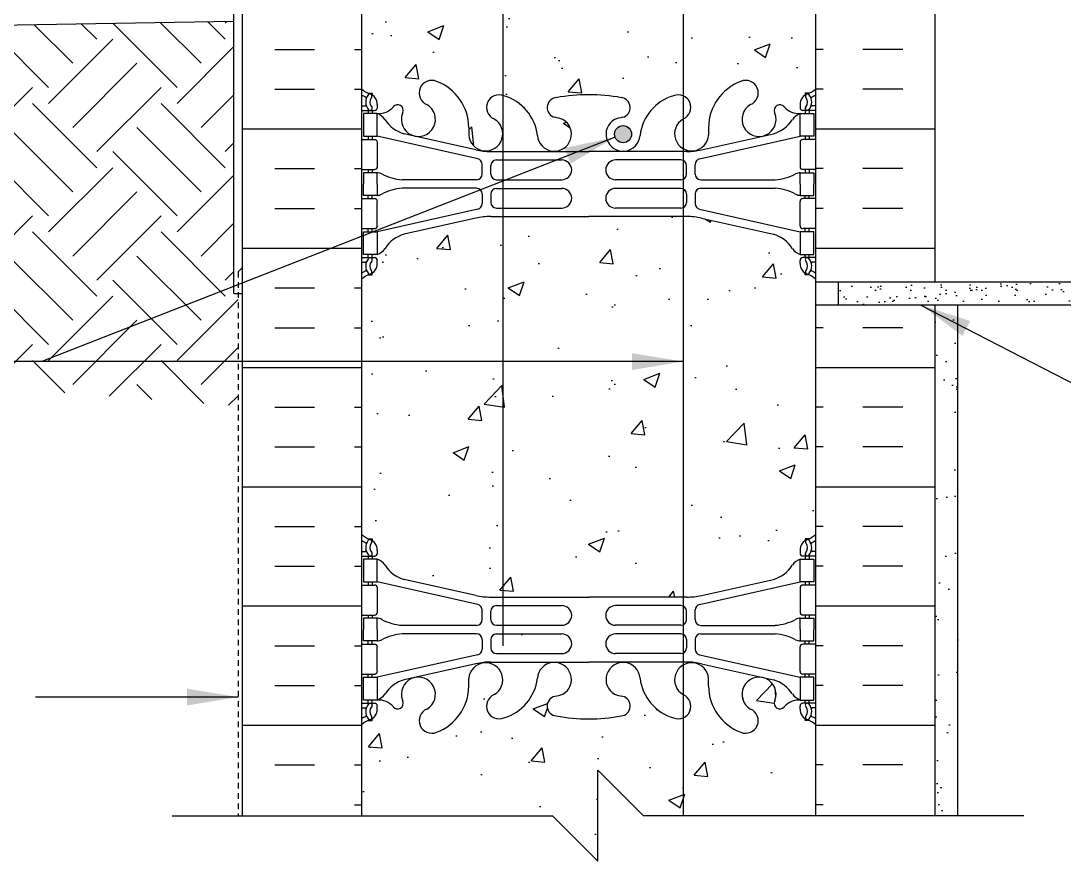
# Model space of a CAD drawing. Header units: inches. Extents: x 169.9 to 227, y 104.7 to 175.8.
# Drawn here: x 183.36 to 206.33, y 128.78 to 147.28 of the extents above; entities that cross this region are included whole.
import ezdxf

# ---------------------------------------------------------------- set-up
doc = ezdxf.new("R2010")
doc.units = ezdxf.units.IN
doc.header["$LTSCALE"] = 0.5
doc.header["$MEASUREMENT"] = 0
doc.linetypes.add('DASHED2', pattern=[0.375, 0.25, -0.125])
for name, color, linetype in [('HATCH', 12, 'Continuous'), ('line25', 2, 'Continuous'), ('LINE3', 3, 'Continuous'), ('LINE50', 5, 'Continuous'), ('LINE9', 9, 'Continuous'), ('TEXT', 4, 'Continuous'), ('Web_Edge', 9, 'Continuous')]:
    doc.layers.add(name, color=color, linetype=linetype)
doc.styles.add('DIM', font='romans.shx', dxfattribs={"width": 0.7})
doc.dimstyles.new('ext_12', dxfattribs={"dimscale": 12, "dimtxt": 0.075, "dimasz": 0.09375, "dimexe": 0.09375, "dimexo": 0.0625, "dimgap": 0.0625, "dimtad": 1, "dimdec": 1, "dimzin": 2, "dimdsep": 46, "dimlunit": 4, "dimtxsty": 'DIM', "dimcen": 0.09, "dimdle": 0.09375, "dimclrt": 4, "dimadec": 0, "dimazin": 0, "dimtfac": 1, "dimtdec": 1, "dimtmove": 2, "dimatfit": 3, "dimfxl": 1, "dimfrac": 2, "dimtolj": 1, "dimtzin": 0, "dimarcsym": 0})

msp = doc.modelspace()

# ---------------------------------------------------------------- hatches: boundary and pattern name
at = {"layer": 'HATCH'}
h = msp.add_hatch(dxfattribs=at)
h.set_pattern_fill('AR-CONC', color=256, scale=0.5)
h.set_pattern_definition([(50, (0, 0), (3.5863, -0.31376), [0.375, -4.125]), (355, (0, 0), (-0.693757, 3.76096), [0.3, -3.3]), (100.4514, (0.299, -0.026), (2.892544, 3.4472), [0.3187, -3.50571]), (46.1842, (0, 1), (5.33621, -0.827596), [0.5625, -6.1875]), (96.6356, (0.4447, 0.931), (4.67331, 4.87059), [0.47805, -5.25857]), (351.1842, (0, 1), (4.67331, 4.87059), [0.45, -4.95]), (21, (0.5, 0.75), (2.984535, -2.013094), [0.375, -4.125]), (326, (0.5, 0.75), (1.216577, 3.62575), [0.3, -3.3]), (71.4514, (0.7487, 0.5822), (4.20111, 1.612656), [0.3187, -3.50571]), (37.5, (0, 0), (0.060799, 1.664469), [0, -3.26, 0, -3.35, 0, -3.3125]), (7.5, (0, 0), (1.315348, 1.972059), [0, -1.91, 0, -3.185, 0, -1.2625]), (327.5, (-1.115, 0), (2.669112, -0.1127744), [0, -1.25, 0, -3.9, 0, -5.175]), (317.5, (-1.615, 0), (2.91593, 0.500525), [0, -1.625, 0, -2.59, 0, -3.675])])
h.paths.add_polyline_path([(200.356, 150.349, 0.108935), (200.204, 150.236, -0.8344), (199.992, 150.361), (200.004, 150.383, 2.155404), (199.465, 150.188, -1), (199.251, 149.677, -0.311223), (198.543, 150.693), (198.543, 150.858, 1.661382), (197.982, 150.505, -1), (197.768, 149.994, -0.307094), (197.03, 150.89, 1.604516), (196.471, 150.514, 0.055617), (196.65, 150.468, -0.843243), (196.616, 150.036, -0.049932), (195.866, 149.972, -0.049932), (195.116, 150.036, -0.843243), (195.082, 150.468, 0.055617), (195.261, 150.514, 1.604516), (194.703, 150.89, -0.307094), (193.964, 149.994, -1), (193.75, 150.505, 1.661382), (193.189, 150.858), (193.19, 150.713, -0.316114), (192.481, 149.677, -1), (192.267, 150.188, 2.155404), (191.729, 150.383), (191.74, 150.361, -0.834375), (191.529, 150.236, 0.108938), (191.376, 150.349), (191.376, 148.512), (191.276, 148.512), (191.276, 148.482, -0.414214), (191.226, 148.432), (191.1, 148.432), (191.057, 148.301, -0.725737), (190.951, 148.282), (190.866, 148.542), (190.866, 147.783), (190.866, 145.783, 0.088416), (191.012, 145.686), (191.102, 145.686), (191.102, 145.644, -0.249069), (191.212, 145.437), (191.212, 145.369, -0.414214), (191.15, 145.307), (191.102, 145.307), (191.102, 145.237), (191.207, 145.237, 0.231736), (191.565, 145.388, -0.8344), (191.776, 145.262), (191.765, 145.241, 2.155404), (192.303, 145.435, -1), (192.517, 145.947, -0.311223), (193.226, 144.931), (193.225, 144.766, 1.661382), (193.786, 145.118, -1), (194, 145.629, -0.307094), (194.739, 144.734, 1.604516), (195.297, 145.11, 0.055617), (195.118, 145.155, -0.843243), (195.152, 145.588, -0.047544), (195.866, 145.652, -0.047544), (196.58, 145.588, -0.843243), (196.614, 145.155, 0.055617), (196.435, 145.11, 1.604516), (196.994, 144.734, -0.307094), (197.732, 145.629, -1), (197.946, 145.118, 1.661382), (198.507, 144.766), (198.507, 144.911, -0.316114), (199.215, 145.947, -1), (199.429, 145.435, 2.155404), (199.968, 145.241), (199.956, 145.262, -0.834375), (200.168, 145.388, 0.23174), (200.525, 145.237), (200.63, 145.237), (200.63, 145.307), (200.583, 145.307, -0.414214), (200.52, 145.369), (200.52, 145.437, -0.249069), (200.63, 145.644), (200.63, 145.686), (200.72, 145.686, 0.08841), (200.866, 145.783), (200.866, 147.783), (200.866, 148.542), (200.787, 148.301, -0.725737), (200.681, 148.282), (200.632, 148.432), (200.506, 148.432, -0.414214), (200.456, 148.482), (200.456, 148.512), (200.356, 148.512)])
h.paths.add_polyline_path([(200.866, 141.591, 0.08841), (200.72, 141.688), (200.63, 141.688), (200.63, 141.73, -0.249069), (200.52, 141.937), (200.52, 142.004, -0.414214), (200.583, 142.067), (200.63, 142.067), (200.63, 142.137), (200.525, 142.137, -0.168672), (200.339, 142.286, 0.17445), (199.932, 142.582), (198.351, 142.935, 0.054974), (198.024, 142.971), (195.866, 142.971), (193.708, 142.971, 0.054974), (193.381, 142.935), (191.801, 142.582, 0.17445), (191.393, 142.286, -0.168672), (191.207, 142.137), (191.102, 142.137), (191.102, 142.067), (191.15, 142.067, -0.414214), (191.212, 142.004), (191.212, 141.937, -0.249069), (191.102, 141.73), (191.102, 141.688), (191.012, 141.688, 0.088416), (190.866, 141.591), (190.866, 135.975, 0.088416), (191.012, 135.878), (191.102, 135.878), (191.102, 135.836, -0.249069), (191.212, 135.629), (191.212, 135.562, -0.414214), (191.15, 135.499), (191.102, 135.499), (191.102, 135.429), (191.207, 135.429, -0.168672), (191.393, 135.28, 0.17445), (191.801, 134.984), (193.381, 134.631, 0.054974), (193.708, 134.595), (195.866, 134.595), (198.024, 134.595, 0.054974), (198.351, 134.631), (199.932, 134.984, 0.17445), (200.339, 135.28, -0.168672), (200.525, 135.429), (200.63, 135.429), (200.63, 135.499), (200.583, 135.499, -0.414214), (200.52, 135.562), (200.52, 135.629, -0.249069), (200.63, 135.836), (200.63, 135.878), (200.72, 135.878, 0.08841), (200.866, 135.975)])
h.paths.add_polyline_path([(200.356, 155.299, 0.115512), (200.308, 155.259, 0.520567), (200.059, 155.266, 0.520567), (199.78, 155.264, 0.520567), (199.5, 155.273, 0.077714), (199.461, 155.316, 0.077714), (199.422, 155.273, 0.520567), (199.142, 155.264, 0.520567), (198.862, 155.266, 0.520567), (198.614, 155.259, 0.520567), (198.386, 155.252, 0.445343), (198.164, 155.291, 0.445343), (197.941, 155.252, 0.520567), (197.713, 155.259, 0.520567), (197.465, 155.266, 0.520567), (197.185, 155.264, 0.520567), (196.905, 155.273, 0.077714), (196.866, 155.316, 0.077714), (196.827, 155.273, 0.520567), (196.547, 155.264, 0.520567), (196.268, 155.266, 0.520567), (196.019, 155.259, 0.520567), (195.792, 155.252, 0.445343), (195.569, 155.291, 0.520567), (195.258, 155.281, 0.520567), (194.979, 155.273, 0.520567), (194.699, 155.275, 0.520567), (194.451, 155.267, 0.520567), (194.223, 155.26, 0.445343), (194, 155.299, 0.520567), (193.69, 155.29, 0.520567), (193.41, 155.281, 0.520567), (193.131, 155.283, 0.520567), (192.882, 155.275, 0.520567), (192.655, 155.269, 0.445343), (192.432, 155.308, 0.520567), (192.121, 155.298, 0.520567), (191.842, 155.29, 0.520567), (191.562, 155.292, 0.356222), (191.376, 155.338), (191.376, 155.109, 0.268156), (191.537, 154.961), (200.195, 154.961, 0.268138), (200.356, 155.109)])
h.paths.add_polyline_path([(213.514, 156.64), (211.514, 156.64), (212.514, 157.64), (212.514, 158.274), (200.866, 158.274, 0.316111), (200.524, 158.209, 0.409755), (200.333, 158.25, 0.439184), (200.113, 158.209, 0.520567), (199.885, 158.216, 0.520567), (199.637, 158.223, 0.175549), (199.541, 158.29, 0.175549), (199.446, 158.223, 0.520567), (199.197, 158.216, 0.520567), (198.97, 158.209, 0.445343), (198.747, 158.248, 0.445343), (198.524, 158.209, 0.520567), (198.296, 158.216, 0.520567), (198.048, 158.223, 0.175549), (197.952, 158.29, 0.175549), (197.857, 158.223, 0.520567), (197.608, 158.216, 0.520567), (197.381, 158.209, 0.445343), (197.158, 158.248, 0.445343), (196.935, 158.209, 0.520567), (196.707, 158.216, 0.520567), (196.459, 158.223, 0.175549), (196.363, 158.29, 0.175549), (196.268, 158.223, 0.520567), (196.019, 158.216, 0.520567), (195.792, 158.209, 0.445343), (195.569, 158.248, 0.520567), (195.258, 158.239, 0.520567), (194.979, 158.23, 0.520567), (194.699, 158.232, 0.520567), (194.451, 158.224, 0.520567), (194.223, 158.217, 0.445343), (194, 158.257, 0.520567), (193.69, 158.247, 0.520567), (193.41, 158.239, 0.520567), (193.131, 158.24, 0.520567), (192.882, 158.233, 0.520567), (192.655, 158.226, 0.445343), (192.432, 158.265, 0.520567), (192.121, 158.256, 0.520567), (191.842, 158.247, 0.520567), (191.562, 158.249, 0.37063), (191.369, 158.292, 0.37063), (191.176, 158.249, 0.520567), (190.897, 158.247, 0.068144), (190.866, 158.282), (190.866, 158.238), (191.231, 158.238), (191.231, 157.158), (190.866, 157.158), (190.866, 156.408), (191.231, 156.408), (191.231, 155.337, -0.182404), (191.314, 155.284, -0.520567), (191.562, 155.292, -0.520567), (191.842, 155.29, -0.520567), (192.121, 155.298, -0.520567), (192.432, 155.308, -0.445343), (192.655, 155.269, -0.520567), (192.882, 155.275, -0.520567), (193.131, 155.283, -0.520567), (193.41, 155.281, -0.520567), (193.69, 155.29, -0.520567), (194, 155.299, -0.445343), (194.223, 155.26, -0.520567), (194.451, 155.267, -0.520567), (194.699, 155.275, -0.520567), (194.979, 155.273, -0.520567), (195.258, 155.281, -0.520567), (195.569, 155.291, -0.445343), (195.792, 155.252, -0.520567), (196.019, 155.259, -0.520567), (196.268, 155.266, -0.520567), (196.547, 155.264, -0.520567), (196.827, 155.273, -0.077714), (196.866, 155.316, -0.077714), (196.905, 155.273, -0.520567), (197.185, 155.264, -0.520567), (197.465, 155.266, -0.520567), (197.713, 155.259, -0.520567), (197.941, 155.252, -0.445343), (198.164, 155.291, -0.445343), (198.386, 155.252, -0.520567), (198.614, 155.259, -0.520567), (198.862, 155.266, -0.520567), (199.142, 155.264, -0.520567), (199.422, 155.273, -0.077714), (199.461, 155.316, -0.077714), (199.5, 155.273, -0.520567), (199.78, 155.264, -0.520567), (200.059, 155.266, -0.520567), (200.308, 155.259, -0.520567), (200.535, 155.252, -0.378754), (200.866, 155.291), (200.866, 155.524), (212.514, 155.524), (212.514, 155.64)])
h.paths.add_polyline_path([(200.356, 158.457, 0.268138), (200.195, 158.605), (191.537, 158.605, 0.268156), (191.376, 158.457), (191.376, 158.295, -0.356222), (191.562, 158.249, -0.520567), (191.842, 158.247, -0.520567), (192.121, 158.256, -0.520567), (192.432, 158.265, -0.445343), (192.655, 158.226, -0.520567), (192.882, 158.233, -0.520567), (193.131, 158.24, -0.520567), (193.41, 158.239, -0.520567), (193.69, 158.247, -0.520567), (194, 158.257, -0.445343), (194.223, 158.217, -0.520567), (194.451, 158.224, -0.520567), (194.699, 158.232, -0.520567), (194.979, 158.23, -0.520567), (195.258, 158.239, -0.520567), (195.569, 158.248, -0.445343), (195.792, 158.209, -0.520567), (196.019, 158.216, -0.520567), (196.268, 158.223, -0.175549), (196.363, 158.29, -0.175549), (196.459, 158.223, -0.520567), (196.707, 158.216, -0.520567), (196.935, 158.209, -0.445343), (197.158, 158.248, -0.445343), (197.381, 158.209, -0.520567), (197.608, 158.216, -0.520567), (197.857, 158.223, -0.175549), (197.952, 158.29, -0.175549), (198.048, 158.223, -0.520567), (198.296, 158.216, -0.520567), (198.524, 158.209, -0.445343), (198.747, 158.248, -0.445343), (198.97, 158.209, -0.520567), (199.197, 158.216, -0.520567), (199.446, 158.223, -0.175549), (199.541, 158.29, -0.175549), (199.637, 158.223, -0.520567), (199.885, 158.216, -0.520567), (200.113, 158.209, -0.439184), (200.333, 158.25, -0.04647), (200.356, 158.262)])
edge = h.paths.add_edge_path()
edge.add_line((220.074, 158.274), (213.514, 158.274))
edge.add_line((213.514, 158.274), (213.514, 158.035))
edge.add_line((213.514, 158.035), (212.514, 157.035))
edge.add_line((212.514, 157.035), (214.514, 157.035))
edge.add_spline(control_points=[(214.514, 157.035), (215.318, 157.266), (217.241, 157.82), (219.032, 156.857), (220.074, 156.297)], knot_values=[0, 0, 0, 0, 2.427311, 5.806437, 5.806437, 5.806437, 5.806437], degree=3, periodic=0)
edge.add_line((220.074, 156.297), (220.074, 158.274))
edge = h.paths.add_edge_path()
edge.add_arc((216.659, 156.396), 0.268, 291.22, 428.78)
edge.add_line((216.756, 156.646), (216.434, 156.646))
edge.add_line((216.434, 156.646), (216.434, 156.771))
edge.add_line((216.434, 156.771), (216.778, 156.771))
edge.add_arc((216.659, 156.396), 0.393, -69.7322, 72.5069, ccw=False)
edge.add_line((216.796, 156.027), (216.364, 155.905))
edge.add_arc((216.422, 155.774), 0.144, 113.7456, 240.3185)
edge.add_line((216.351, 155.649), (216.819, 155.649))
edge.add_arc((216.848, 155.187), 0.463, 46.7137, 93.5654, ccw=False)
edge.add_line((217.165, 155.524), (220.074, 155.524))
edge.add_line((220.074, 155.524), (220.074, 156.297))
edge.add_spline(control_points=[(220.074, 156.297), (219.032, 156.857), (217.241, 157.82), (215.318, 157.266), (214.514, 157.035)], knot_values=[0, 0, 0, 0, 3.379125, 5.806437, 5.806437, 5.806437, 5.806437], degree=3, periodic=0)
edge.add_line((214.514, 157.035), (213.514, 156.035))
edge.add_line((213.514, 156.035), (213.514, 155.524))
edge.add_line((213.514, 155.524), (216.323, 155.524))
edge.add_arc((216.422, 155.774), 0.269, 111.5979, 248.4021, ccw=False)
edge.add_line((216.323, 156.024), (216.756, 156.146))
h.paths.add_polyline_path([(200.866, 167.783, 0.08841), (200.72, 167.88), (200.63, 167.88), (200.63, 167.922, -0.249069), (200.52, 168.129), (200.52, 168.197, -0.414214), (200.583, 168.259), (200.63, 168.259), (200.63, 168.329), (200.525, 168.329, 0.231736), (200.168, 168.178, -0.8344), (199.956, 168.304), (199.968, 168.325, 2.155404), (199.429, 168.131, -1), (199.215, 167.62, -0.311223), (198.507, 168.636), (198.507, 168.801, 1.661382), (197.946, 168.448, -1), (197.732, 167.937, -0.307094), (196.994, 168.832, 1.604516), (196.435, 168.456, 0.055617), (196.614, 168.411, -0.843243), (196.58, 167.978, -0.047544), (195.866, 167.914, -0.047544), (195.152, 167.978, -0.843243), (195.118, 168.411, 0.055617), (195.297, 168.456, 1.604516), (194.739, 168.832, -0.307094), (194, 167.937, -1), (193.786, 168.448, 1.661382), (193.225, 168.801), (193.226, 168.655, -0.316114), (192.517, 167.62, -1), (192.303, 168.131, 2.155404), (191.765, 168.325), (191.776, 168.304, -0.834375), (191.565, 168.178, 0.23174), (191.207, 168.329), (191.102, 168.329), (191.102, 168.259), (191.15, 168.259, -0.414214), (191.212, 168.197), (191.212, 168.129, -0.249069), (191.102, 167.922), (191.102, 167.88), (191.012, 167.88, 0.088416), (190.866, 167.783), (190.866, 165.783), (190.866, 165.024), (190.945, 165.266, -0.725737), (191.051, 165.284), (191.1, 165.134), (191.226, 165.134, -0.414214), (191.276, 165.084), (191.276, 165.054), (191.376, 165.054), (191.376, 163.217, 0.108933), (191.529, 163.33, -0.8344), (191.74, 163.205), (191.729, 163.183, 2.155404), (192.267, 163.378, -1), (192.481, 163.889, -0.311223), (193.19, 162.873), (193.189, 162.708, 1.661382), (193.75, 163.061, -1), (193.964, 163.572, -0.307094), (194.703, 162.676, 1.604516), (195.261, 163.052, 0.055617), (195.082, 163.098, -0.843243), (195.116, 163.53, -0.049932), (195.866, 163.594, -0.049932), (196.616, 163.53, -0.843243), (196.65, 163.098, 0.055617), (196.471, 163.052, 1.604516), (197.03, 162.676, -0.307094), (197.768, 163.572, -1), (197.982, 163.061, 1.661382), (198.543, 162.708), (198.543, 162.853, -0.316114), (199.251, 163.889, -1), (199.465, 163.378, 2.155404), (200.004, 163.183), (199.992, 163.205, -0.834375), (200.204, 163.33, 0.10894), (200.356, 163.217), (200.356, 165.054), (200.456, 165.054), (200.456, 165.084, -0.414214), (200.506, 165.134), (200.632, 165.134), (200.675, 165.266, -0.725737), (200.781, 165.284), (200.866, 165.024), (200.866, 165.783)])
h.paths.add_polyline_path([(200.866, 174.783), (196.866, 174.783), (195.866, 175.783), (195.866, 173.783), (194.866, 174.783), (190.866, 174.783), (190.866, 171.975, 0.088416), (191.012, 171.878), (191.102, 171.878), (191.102, 171.836, -0.249069), (191.212, 171.629), (191.212, 171.562, -0.414214), (191.15, 171.499), (191.102, 171.499), (191.102, 171.429), (191.207, 171.429, -0.168672), (191.393, 171.28, 0.17445), (191.801, 170.984), (193.381, 170.631, 0.054974), (193.708, 170.595), (195.866, 170.595), (198.024, 170.595, 0.054974), (198.351, 170.631), (199.932, 170.984, 0.17445), (200.339, 171.28, -0.168672), (200.525, 171.429), (200.63, 171.429), (200.63, 171.499), (200.583, 171.499, -0.414214), (200.52, 171.562), (200.52, 171.629, -0.249069), (200.63, 171.836), (200.63, 171.878), (200.72, 171.878, 0.08841), (200.866, 171.975)])
h.paths.add_polyline_path([(195.79, 161.79, 0.225652), (195.415, 162.165), (191.751, 162.165, 0.225652), (191.376, 161.79), (191.376, 160.949, 0.225652), (191.751, 160.574), (195.415, 160.574, 0.225652), (195.79, 160.949)])
h.paths.add_polyline_path([(195.79, 160.008, 0.225652), (195.415, 160.383), (191.751, 160.383, 0.225652), (191.376, 160.008), (191.376, 159.167, 0.225652), (191.751, 158.792), (195.415, 158.792, 0.225652), (195.79, 159.167)])
h.paths.add_polyline_path([(200.356, 160.008, 0.225652), (199.981, 160.383), (196.317, 160.383, 0.225652), (195.942, 160.008), (195.942, 159.167, 0.225652), (196.317, 158.792), (199.981, 158.792, 0.225652), (200.356, 159.167)])
h.paths.add_polyline_path([(200.356, 161.79, 0.225652), (199.981, 162.165), (196.317, 162.165, 0.225652), (195.942, 161.79), (195.942, 160.949, 0.225652), (196.317, 160.574), (199.981, 160.574, 0.225652), (200.356, 160.949)])
h.paths.add_polyline_path([(195.79, 154.399, 0.225652), (195.415, 154.774), (191.751, 154.774, 0.225652), (191.376, 154.399), (191.376, 153.558, 0.225652), (191.751, 153.183), (195.415, 153.183, 0.225652), (195.79, 153.558)])
h.paths.add_polyline_path([(195.79, 152.617, 0.225652), (195.415, 152.992), (191.751, 152.992, 0.225652), (191.376, 152.617), (191.376, 151.776, 0.225652), (191.751, 151.401), (195.415, 151.401, 0.225652), (195.79, 151.776)])
h.paths.add_polyline_path([(200.356, 152.617, 0.225652), (199.981, 152.992), (196.317, 152.992, 0.225652), (195.942, 152.617), (195.942, 151.776, 0.225652), (196.317, 151.401), (199.981, 151.401, 0.225652), (200.356, 151.776)])
h.paths.add_polyline_path([(200.356, 154.399, 0.225652), (199.981, 154.774), (196.317, 154.774, 0.225652), (195.942, 154.399), (195.942, 153.558, 0.225652), (196.317, 153.183), (199.981, 153.183, 0.225652), (200.356, 153.558)])
h.paths.add_polyline_path([(200.866, 131.783, 0.08841), (200.72, 131.88), (200.63, 131.88), (200.63, 131.922, -0.249069), (200.52, 132.129), (200.52, 132.197, -0.414214), (200.583, 132.259), (200.63, 132.259), (200.63, 132.329), (200.525, 132.329, 0.231736), (200.168, 132.178, -0.8344), (199.956, 132.304), (199.968, 132.325, 2.155404), (199.429, 132.131, -1), (199.215, 131.62, -0.311223), (198.507, 132.636), (198.507, 132.801, 1.661382), (197.946, 132.448, -1), (197.732, 131.937, -0.30095), (196.996, 132.809, 1.661382), (196.435, 132.456, 0.055617), (196.614, 132.411, -0.843243), (196.58, 131.978, -0.047544), (195.866, 131.914, -0.047544), (195.152, 131.978, -0.843243), (195.118, 132.411, 0.055617), (195.297, 132.456, 1.661382), (194.736, 132.809, -0.30095), (194, 131.937, -1), (193.786, 132.448, 1.661382), (193.225, 132.801), (193.226, 132.636, -0.311223), (192.517, 131.62, -1), (192.303, 132.131, 2.155404), (191.765, 132.325), (191.776, 132.304, -0.834375), (191.565, 132.178, 0.23174), (191.207, 132.329), (191.102, 132.329), (191.102, 132.259), (191.15, 132.259, -0.414214), (191.212, 132.197), (191.212, 132.129, -0.249069), (191.102, 131.922), (191.102, 131.88), (191.012, 131.88, 0.088416), (190.866, 131.783), (190.866, 129.783), (195.069, 129.783), (196.069, 128.783), (196.069, 130.783), (197.069, 129.783), (200.866, 129.783)])
h = msp.add_hatch(dxfattribs=at)
h.set_pattern_fill('INSUL', color=256, scale=7, style=0)
h.set_pattern_definition([(0, (-2735.2954, -267.2265), (0, 2.625), []), (0, (-2735.2954, -266.3515), (0, 2.625), [0.875, -0.875]), (0, (-2735.2954, -265.4765), (0, 2.625), [0.875, -0.875])])
h.paths.add_polyline_path([(188.241, 129.783), (188.679, 129.783), (188.679, 130.283), (190.179, 130.283), (190.179, 129.783), (190.866, 129.783), (190.866, 147.783), (190.179, 147.783), (190.179, 148.283), (188.679, 148.283), (188.679, 147.783), (188.241, 147.783)])
h = msp.add_hatch(dxfattribs=at)
h.set_pattern_fill('INSUL', color=256, scale=7, style=0)
h.set_pattern_definition([(180, (3127.0278, -267.2265), (0, 2.625), []), (180, (3127.0278, -266.3515), (0, 2.625), [0.875, -0.875]), (180, (3127.0278, -265.4765), (0, 2.625), [0.875, -0.875])])
h.paths.add_polyline_path([(200.866, 141.524), (203.491, 141.524), (203.491, 147.783), (203.054, 147.783), (203.054, 148.283), (201.554, 148.283), (201.554, 147.783), (200.866, 147.783)])
h.paths.add_polyline_path([(203.491, 141.024), (200.866, 141.024), (200.866, 129.783), (201.554, 129.783), (201.554, 130.283), (203.054, 130.283), (203.054, 129.783), (203.491, 129.783)])
h = msp.add_hatch(dxfattribs=at)
h.set_pattern_fill('EARTH', color=256, scale=8, angle=45, style=0)
h.set_pattern_definition([(45, (80.3818, -39.4496), (2e-16, 2.828427), [2, -2]), (45, (79.8514, -38.9192), (2e-16, 2.828427), [2, -2]), (45, (79.3211, -38.389), (2e-16, 2.828427), [2, -2]), (135, (79.3211, -38.0354), (-2.828427, 4e-16), [2, -2]), (135, (79.8514, -37.505), (-2.828427, 4e-16), [2, -2]), (135, (80.3818, -36.9747), (-2.828427, 4e-16), [2, -2])])
h.paths.add_polyline_path([(188.147, 138.802), (188.147, 141.274), (188.054, 141.274), (188.054, 147.274), (170.057, 146.959), (170.057, 145.85), (171.49, 144.924), (173.538, 143.99), (176.254, 141.766), (178.614, 140.476), (183.11, 139.186)])
h = msp.add_hatch(dxfattribs=at)
h.set_pattern_fill('AR-SAND', color=256, scale=0.25, style=0)
h.set_pattern_definition([(37.5, (139.04423, 47.96664), (-0.0157483, 0.481706), [0, -0.38, 0, -0.425, 0, -0.40625]), (7.5, (139.0442, 47.96664), (0.4424442, 0.7055365), [0, -0.205, 0, -0.3425, 0, -0.13125]), (327.5, (138.73673, 47.96664), (0.7785355, 0.0014148), [0, -0.125, 0, -0.45, 0, -0.5875]), (317.5, (138.7367, 47.96664), (0.7515317, 0.219419), [0, -0.0625, 0, -0.295, 0, -0.3375])])
h.paths.add_polyline_path([(220.074, 141.024), (220.074, 141.524), (201.366, 141.524), (201.366, 141.024)])
h = msp.add_hatch(dxfattribs=at)
h.set_pattern_fill('AR-SAND', color=256, scale=0.5, style=0)
h.set_pattern_definition([(37.5, (84.3818, -39.4496), (-0.0314967, 0.963412), [0, -0.76, 0, -0.85, 0, -0.8125]), (7.5, (84.3818, -39.4496), (0.884888, 1.411073), [0, -0.41, 0, -0.685, 0, -0.2625]), (327.5, (83.7668, -39.4496), (1.557071, 0.0028295), [0, -0.25, 0, -0.9, 0, -1.175]), (317.5, (83.7668, -39.4496), (1.503063, 0.438838), [0, -0.125, 0, -0.59, 0, -0.675])])
h.paths.add_polyline_path([(203.991, 141.024), (203.491, 141.024), (203.491, 138.094), (203.991, 137.145)])
h.paths.add_polyline_path([(203.991, 137.145), (203.491, 138.094), (203.491, 129.783), (203.991, 129.783)])
h = msp.add_hatch(dxfattribs=at)
h.set_pattern_fill('AR-CONC', color=256, scale=0.5, style=0)
h.set_pattern_definition([(50, (190.8662, 128.783), (3.5863, -0.3138), [0.375, -4.125]), (355, (190.866, 128.783), (-0.6938, 3.761), [0.3, -3.3]), (100.45, (191.165, 128.757), (2.8925, 3.4472), [0.3187, -3.5057]), (46.184, (190.866, 129.783), (5.3362, -0.8276), [0.5625, -6.1875]), (96.64, (191.311, 129.714), (4.6733, 4.8706), [0.478, -5.2586]), (351.18, (190.866, 129.783), (4.6733, 4.8706), [0.45, -4.95]), (21, (191.3662, 129.533), (2.9845, -2.0131), [0.375, -4.125]), (326, (191.366, 129.533), (1.2166, 3.6258), [0.3, -3.3]), (71.45, (191.615, 129.3653), (4.2011, 1.6127), [0.3187, -3.5057]), (37.5, (190.8662, 128.783), (0.0608, 1.66447), [0, -3.26, 0, -3.35, 0, -3.3125]), (7.5, (190.8662, 128.783), (1.31535, 1.97206), [0, -1.91, 0, -3.185, 0, -1.2625]), (327.5, (189.7512, 128.783), (2.66911, -0.11277), [0, -1.25, 0, -3.9, 0, -5.175]), (317.5, (189.2512, 128.783), (2.9159, 0.5005), [0, -1.625, 0, -2.59, 0, -3.675])])
edge = h.paths.add_edge_path()
edge.add_line((195.274, 133.784), (193.835, 133.784))
edge.add_arc((193.835, 133.659), 0.125, 90, 179.9292)
edge.add_spline(control_points=[(193.71, 133.654), (193.71, 133.567)], knot_values=[0, 0, 0.500005, 0.500005], weights=[1, 1], degree=1, periodic=0)
edge.add_line((193.71, 133.567), (193.71, 133.475))
edge.add_arc((193.835, 133.475), 0.125, 180, 270)
edge.add_line((193.835, 133.35), (195.274, 133.35))
edge.add_arc((195.274, 133.567), 0.217, 270, 450)
at = {"layer": 'LINE3'}
msp.add_hatch(color=256, dxfattribs=at).paths.add_polyline_path([(196.435, 144.785, 1), (196.81, 144.785, 1)])

# ---------------------------------------------------------------- linework, layer by layer
at = {"layer": 'line25'}
for p, q in [((190.866, 147.783), (190.866, 129.783)), ((200.866, 129.783), (200.866, 147.783)), ((201.366, 141.024), (201.366, 141.524))]:
    msp.add_line(p, q, dxfattribs=at)
at = {"layer": 'LINE3'}
for p, q in [((193.974, 174.533), (193.974, 133.524)), ((197.946, 153.005), (197.946, 129.783))]:
    msp.add_line(p, q, dxfattribs=at)
msp.add_circle((196.622, 144.785), 0.188, dxfattribs=at)
at = {"layer": 'LINE50'}
for p, q in [((188.241, 129.783), (188.241, 147.783)), ((203.491, 141.524), (203.491, 147.783)), ((169.859, 146.956), (188.054, 147.274)), ((203.491, 129.783), (203.491, 141.024))]:
    msp.add_line(p, q, dxfattribs=at)
at = {"layer": 'LINE9', "color": 9}
msp.add_line((188.054, 141.274), (188.054, 153.848), dxfattribs=at)
at = {"layer": 'LINE9', "linetype": 'DASHED2'}
for q in [(188.241, 141.849), (188.147, 129.783)]:
    msp.add_line((188.147, 141.755), q, dxfattribs=at)
at = {"layer": 'LINE9'}
for p, q in [((220.074, 141.524), (200.866, 141.524)), ((188.054, 141.274), (188.241, 141.274)), ((220.074, 141.024), (200.866, 141.024)), ((203.991, 129.783), (203.991, 141.024)), ((196.069, 128.783), (196.069, 130.783)), ((196.069, 130.783), (197.069, 129.783)), ((186.693, 129.783), (195.069, 129.783)), ((195.069, 129.783), (196.069, 128.783)), ((205.445, 129.783), (197.069, 129.783))]:
    msp.add_line(p, q, dxfattribs=at)
at = {"layer": 'Web_Edge'}
for p, q in [((191.012, 145.686), (191.102, 145.686)), ((191.102, 145.686), (191.102, 145.644)), ((200.72, 145.686), (200.63, 145.686)), ((200.63, 145.686), (200.63, 145.644)), ((190.866, 145.407), (190.944, 145.407)), ((191.212, 145.437), (191.212, 145.369)), ((200.52, 145.437), (200.52, 145.369)), ((200.866, 145.407), (200.788, 145.407)), ((190.866, 145.307), (191.15, 145.307)), ((191.012, 145.307), (191.012, 145.237)), ((191.102, 145.307), (191.102, 145.237)), ((191.765, 145.241), (191.776, 145.262)), ((199.968, 145.241), (199.956, 145.262)), ((200.866, 145.307), (200.583, 145.307)), ((200.63, 145.307), (200.63, 145.237)), ((200.72, 145.307), (200.72, 145.237)), ((191.012, 144.737), (191.012, 144.667)), ((191.102, 144.737), (191.102, 144.667)), ((193.425, 144.24), (191.207, 144.737)), ((193.381, 144.439), (191.801, 144.791)), ((193.226, 144.931), (193.225, 144.766)), ((198.308, 144.24), (200.525, 144.737)), ((198.351, 144.439), (199.932, 144.791)), ((198.507, 144.931), (198.507, 144.766)), ((200.63, 144.737), (200.63, 144.667)), ((200.72, 144.737), (200.72, 144.667)), ((190.866, 144.667), (191.15, 144.667)), ((191.212, 144.604), (191.212, 144.069)), ((200.52, 144.604), (200.52, 144.069)), ((200.866, 144.667), (200.583, 144.667)), ((193.708, 144.402), (195.866, 144.402)), ((198.024, 144.402), (195.866, 144.402)), ((193.522, 143.906), (193.522, 144.118)), ((193.71, 143.907), (193.71, 144.091)), ((193.835, 144.216), (195.274, 144.216)), ((197.897, 144.216), (196.458, 144.216)), ((198.022, 143.907), (198.022, 144.091)), ((198.21, 143.906), (198.21, 144.118)), ((190.866, 144.007), (191.15, 144.007)), ((191.012, 144.007), (191.012, 143.937)), ((191.102, 144.007), (191.102, 143.937)), ((200.866, 144.007), (200.583, 144.007)), ((200.63, 144.007), (200.63, 143.937)), ((200.72, 144.007), (200.72, 143.937)), ((193.397, 143.781), (191.76, 143.781)), ((193.397, 143.593), (191.76, 143.593)), ((193.835, 143.782), (195.274, 143.782)), ((193.835, 143.592), (195.274, 143.592)), ((197.897, 143.782), (196.458, 143.782)), ((197.897, 143.592), (196.458, 143.592)), ((198.335, 143.781), (199.972, 143.781)), ((198.335, 143.593), (199.972, 143.593)), ((190.866, 143.367), (191.15, 143.367)), ((191.012, 143.367), (191.012, 143.437)), ((191.102, 143.367), (191.102, 143.437)), ((193.522, 143.468), (193.522, 143.255)), ((193.71, 143.467), (193.71, 143.283)), ((198.022, 143.467), (198.022, 143.283)), ((198.21, 143.468), (198.21, 143.255)), ((200.866, 143.367), (200.583, 143.367)), ((200.63, 143.367), (200.63, 143.437)), ((200.72, 143.367), (200.72, 143.437)), ((193.425, 143.134), (191.207, 142.637)), ((191.212, 142.769), (191.212, 143.304)), ((193.835, 143.158), (195.274, 143.158)), ((197.897, 143.158), (196.458, 143.158)), ((198.308, 143.134), (200.525, 142.637)), ((200.52, 142.769), (200.52, 143.304)), ((193.381, 142.935), (191.801, 142.582)), ((193.708, 142.971), (195.866, 142.971)), ((198.024, 142.971), (195.866, 142.971)), ((198.351, 142.935), (199.932, 142.582)), ((190.866, 142.707), (191.15, 142.707)), ((191.012, 142.637), (191.012, 142.707)), ((191.102, 142.637), (191.102, 142.707)), ((200.866, 142.707), (200.583, 142.707)), ((200.63, 142.637), (200.63, 142.707)), ((200.72, 142.637), (200.72, 142.707)), ((190.866, 142.067), (191.15, 142.067)), ((190.866, 141.967), (190.944, 141.967)), ((191.012, 142.067), (191.012, 142.137)), ((191.102, 142.067), (191.102, 142.137)), ((191.212, 141.937), (191.212, 142.004)), ((200.52, 141.937), (200.52, 142.004)), ((200.866, 142.067), (200.583, 142.067)), ((200.63, 142.067), (200.63, 142.137)), ((200.72, 142.067), (200.72, 142.137)), ((200.866, 141.967), (200.788, 141.967)), ((191.102, 141.688), (191.102, 141.73)), ((200.63, 141.688), (200.63, 141.73)), ((191.012, 141.688), (191.102, 141.688)), ((200.72, 141.688), (200.63, 141.688)), ((191.012, 135.878), (191.102, 135.878)), ((191.102, 135.878), (191.102, 135.836)), ((200.72, 135.878), (200.63, 135.878)), ((200.63, 135.878), (200.63, 135.836)), ((190.866, 135.599), (190.944, 135.599)), ((191.212, 135.629), (191.212, 135.562)), ((200.52, 135.629), (200.52, 135.562)), ((200.866, 135.599), (200.788, 135.599)), ((190.866, 135.499), (191.15, 135.499)), ((191.012, 135.499), (191.012, 135.429)), ((191.102, 135.499), (191.102, 135.429)), ((200.866, 135.499), (200.583, 135.499)), ((200.63, 135.499), (200.63, 135.429)), ((200.72, 135.499), (200.72, 135.429)), ((190.866, 134.859), (191.15, 134.859)), ((191.012, 134.929), (191.012, 134.859)), ((191.102, 134.929), (191.102, 134.859)), ((193.425, 134.433), (191.207, 134.929)), ((193.381, 134.631), (191.801, 134.984)), ((198.308, 134.433), (200.525, 134.929)), ((198.351, 134.631), (199.932, 134.984)), ((200.866, 134.859), (200.583, 134.859)), ((200.63, 134.929), (200.63, 134.859)), ((200.72, 134.929), (200.72, 134.859)), ((191.212, 134.797), (191.212, 134.262)), ((200.52, 134.797), (200.52, 134.262)), ((193.708, 134.595), (195.866, 134.595)), ((193.835, 134.408), (195.274, 134.408)), ((198.024, 134.595), (195.866, 134.595)), ((197.897, 134.408), (196.458, 134.408)), ((190.866, 134.199), (191.15, 134.199)), ((191.012, 134.199), (191.012, 134.129)), ((191.102, 134.199), (191.102, 134.129)), ((193.522, 134.098), (193.522, 134.311)), ((193.71, 134.099), (193.71, 134.283)), ((198.022, 134.099), (198.022, 134.283)), ((198.21, 134.098), (198.21, 134.311)), ((200.866, 134.199), (200.583, 134.199)), ((200.63, 134.199), (200.63, 134.129)), ((200.72, 134.199), (200.72, 134.129)), ((193.397, 133.973), (191.76, 133.973)), ((193.835, 133.974), (195.274, 133.974)), ((197.897, 133.974), (196.458, 133.974)), ((198.335, 133.973), (199.972, 133.973)), ((193.397, 133.785), (191.76, 133.785)), ((193.835, 133.784), (195.274, 133.784)), ((197.897, 133.784), (196.458, 133.784)), ((198.335, 133.785), (199.972, 133.785)), ((190.866, 133.559), (191.15, 133.559)), ((191.012, 133.559), (191.012, 133.629)), ((191.102, 133.559), (191.102, 133.629)), ((191.212, 132.962), (191.212, 133.497)), ((193.522, 133.66), (193.522, 133.448)), ((193.71, 133.659), (193.71, 133.475)), ((198.022, 133.659), (198.022, 133.475)), ((198.21, 133.66), (198.21, 133.448)), ((200.52, 132.962), (200.52, 133.497)), ((200.866, 133.559), (200.583, 133.559)), ((200.63, 133.559), (200.63, 133.629)), ((200.72, 133.559), (200.72, 133.629)), ((193.425, 133.326), (191.207, 132.829)), ((193.835, 133.35), (195.274, 133.35)), ((197.897, 133.35), (196.458, 133.35)), ((198.308, 133.326), (200.525, 132.829)), ((193.381, 133.128), (191.801, 132.775)), ((193.708, 133.164), (195.866, 133.164)), ((198.024, 133.164), (195.866, 133.164)), ((198.351, 133.128), (199.932, 132.775)), ((190.866, 132.899), (191.15, 132.899)), ((191.012, 132.829), (191.012, 132.899)), ((191.102, 132.829), (191.102, 132.899)), ((193.226, 132.636), (193.225, 132.801)), ((198.507, 132.636), (198.507, 132.801)), ((200.866, 132.899), (200.583, 132.899)), ((200.63, 132.829), (200.63, 132.899)), ((200.72, 132.829), (200.72, 132.899)), ((191.012, 132.259), (191.012, 132.329)), ((191.102, 132.259), (191.102, 132.329)), ((191.765, 132.325), (191.776, 132.304)), ((199.968, 132.325), (199.956, 132.304)), ((200.63, 132.259), (200.63, 132.329)), ((200.72, 132.259), (200.72, 132.329)), ((190.866, 132.259), (191.15, 132.259)), ((190.866, 132.159), (190.944, 132.159)), ((191.212, 132.129), (191.212, 132.197)), ((200.52, 132.129), (200.52, 132.197)), ((200.866, 132.259), (200.583, 132.259)), ((200.866, 132.159), (200.788, 132.159)), ((191.012, 131.88), (191.102, 131.88)), ((191.102, 131.88), (191.102, 131.922)), ((200.63, 131.88), (200.63, 131.922)), ((200.72, 131.88), (200.63, 131.88))]:
    msp.add_line(p, q, dxfattribs=at)
for points in [[(190.907, 144.737), (191.207, 144.737), (191.207, 145.237), (190.907, 145.237)], [(200.825, 144.737), (200.525, 144.737), (200.525, 145.237), (200.825, 145.237)], [(190.907, 142.637), (191.207, 142.637), (191.207, 142.137), (190.907, 142.137)], [(200.825, 142.637), (200.525, 142.637), (200.525, 142.137), (200.825, 142.137)], [(190.907, 134.929), (191.207, 134.929), (191.207, 135.429), (190.907, 135.429)], [(200.825, 134.929), (200.525, 134.929), (200.525, 135.429), (200.825, 135.429)], [(190.907, 132.829), (191.207, 132.829), (191.207, 132.329), (190.907, 132.329)], [(200.825, 132.829), (200.525, 132.829), (200.525, 132.329), (200.825, 132.329)]]:
    msp.add_lwpolyline(points, close=True, dxfattribs=at)
for points in [[(191.207, 143.687), (191.207, 143.937), (190.907, 143.937), (190.907, 143.687)], [(200.525, 143.687), (200.525, 143.937), (200.825, 143.937), (200.825, 143.687)], [(191.207, 143.687), (191.207, 143.437), (190.907, 143.437), (190.907, 143.687)], [(200.525, 143.687), (200.525, 143.437), (200.825, 143.437), (200.825, 143.687)], [(191.207, 133.879), (191.207, 134.129), (190.907, 134.129), (190.907, 133.879)], [(200.525, 133.879), (200.525, 134.129), (200.825, 134.129), (200.825, 133.879)], [(191.207, 133.879), (191.207, 133.629), (190.907, 133.629), (190.907, 133.879)], [(200.525, 133.879), (200.525, 133.629), (200.825, 133.629), (200.825, 133.879)]]:
    msp.add_lwpolyline(points, dxfattribs=at)
for centre, radius, start, end in [((192.41, 145.691), 0.277, 67.32, 247.32), ((192.134, 144.924), 1.092, 0.3332, 69.4825), ((199.598, 144.924), 1.092, 110.5175, 179.6668), ((199.322, 145.691), 0.277, 292.68, 112.68), ((191.212, 146.144), 0.5, 226.2109, 250.5288), ((191.212, 146.144), 0.6, 234.7832, 245.0748), ((191.206, 145.491), 0.25, 140.1145, 222.4609), ((191.048, 145.622), 0.045, 321.448, 139.1879), ((190.962, 145.437), 0.25, 0, 70.5288), ((193.893, 145.374), 0.277, 67.32, 247.32), ((193.709, 144.637), 1.034, 6.6669, 73.6635), ((195.849, 141.875), 3.777, 89.7394, 100.6275), ((195.883, 141.875), 3.777, 79.3725, 90.2606), ((198.023, 144.637), 1.034, 106.3365, 173.3331), ((197.839, 145.374), 0.277, 292.68, 112.68), ((200.77, 145.437), 0.25, 109.4712, 180), ((200.684, 145.622), 0.045, 40.8121, 218.552), ((200.52, 146.144), 0.5, 289.4712, 313.7878), ((200.526, 145.491), 0.25, 317.5391, 39.8855), ((200.52, 146.144), 0.6, 294.9252, 305.2168), ((190.944, 145.426), 0.0196, 269.4032, 15.4901), ((190.95, 145.581), 0.021, 343.464, 63.9957), ((191.206, 145.491), 0.16, 140.0001, 222.4609), ((191.659, 145.306), 0.125, 339.6243, 138.9873), ((192.116, 145.11), 0.375, 159.6243, 60.0685), ((195.172, 145.369), 0.22, 95.1835, 255.7396), ((196.56, 145.369), 0.22, 284.2604, 84.8165), ((199.616, 145.11), 0.375, 119.9315, 20.3757), ((200.073, 145.306), 0.125, 41.0127, 200.3757), ((200.526, 145.491), 0.16, 317.5391, 39.9999), ((200.782, 145.581), 0.021, 116.0043, 196.536), ((200.788, 145.426), 0.0196, 164.5099, 270.5968), ((191.055, 145.353), 0.045, 222.4609, 42.4609), ((191.15, 145.369), 0.0625, 270, 0), ((191.232, 145.678), 0.441, 266.7976, 318.9873), ((191.085, 144.894), 0.364, 34.9775, 70.3387), ((200.501, 145.678), 0.441, 221.0127, 273.2024), ((200.648, 144.894), 0.364, 109.6613, 145.0225), ((200.583, 145.369), 0.0625, 180, 270), ((200.678, 145.353), 0.045, 137.5391, 317.5391), ((192.008, 145.506), 0.743, 212.7919, 253.8107), ((193.599, 144.793), 0.375, 184.2448, 60.0685), ((195.11, 144.785), 0.375, 184.2448, 60.0685), ((195.003, 144.329), 0.834, 69.3729, 82.1063), ((196.622, 144.785), 0.375, 119.9315, 355.7552), ((196.729, 144.329), 0.834, 97.8937, 110.6271), ((198.133, 144.793), 0.375, 119.9315, 355.7552), ((199.724, 145.506), 0.743, 286.1893, 327.2081), ((191.15, 144.604), 0.0625, 0, 90), ((200.583, 144.604), 0.0625, 90, 180), ((193.708, 145.902), 1.5, 257.4135, 270), ((198.024, 145.902), 1.5, 270, 282.5865), ((191.15, 144.069), 0.0625, 270, 0), ((193.397, 144.118), 0.125, 0, 77.3767), ((193.835, 144.091), 0.125, 90, 180), ((195.274, 143.999), 0.217, 270, 90), ((196.458, 143.999), 0.217, 90, 270), ((197.897, 144.091), 0.125, 0, 90), ((198.335, 144.118), 0.125, 102.6233, 180), ((200.583, 144.069), 0.0625, 180, 270), ((191.203, 143.718), 0.219, 60.4937, 88.92), ((191.849, 144.948), 1.17, 242.6365, 265.6505), ((193.397, 143.906), 0.125, 270, 0), ((193.835, 143.907), 0.125, 180, 270), ((197.897, 143.907), 0.125, 270, 360), ((198.335, 143.906), 0.125, 180, 270), ((199.884, 144.948), 1.17, 274.3495, 297.3635), ((200.529, 143.718), 0.219, 91.08, 119.5063), ((191.849, 142.426), 1.17, 94.3495, 117.3635), ((193.397, 143.468), 0.125, 0, 90), ((193.835, 143.467), 0.125, 90, 180), ((195.274, 143.375), 0.217, 270, 90), ((196.458, 143.375), 0.217, 90, 270), ((197.897, 143.467), 0.125, 0, 90), ((198.335, 143.468), 0.125, 90, 180), ((199.884, 142.426), 1.17, 62.6365, 85.6505), ((191.15, 143.304), 0.0625, 0, 90), ((191.203, 143.656), 0.219, 271.08, 299.5063), ((200.529, 143.656), 0.219, 240.4937, 268.92), ((200.583, 143.304), 0.0625, 90, 180), ((193.397, 143.255), 0.125, 282.6233, 0), ((193.835, 143.283), 0.125, 180, 270), ((197.897, 143.283), 0.125, 270, 0), ((198.335, 143.255), 0.125, 180, 257.3767), ((193.708, 141.471), 1.5, 90, 102.5865), ((198.024, 141.471), 1.5, 77.4135, 90), ((191.15, 142.769), 0.0625, 270, 0), ((200.583, 142.769), 0.0625, 180, 270), ((192.008, 141.868), 0.743, 106.1893, 147.2081), ((199.724, 141.868), 0.743, 32.7919, 73.8107), ((191.085, 142.479), 0.364, 289.6613, 325.0225), ((200.648, 142.479), 0.364, 214.9775, 250.3387), ((190.944, 141.947), 0.0196, 344.5099, 90.5968), ((191.206, 141.882), 0.25, 137.5391, 219.8855), ((191.055, 142.021), 0.045, 317.5391, 137.5391), ((191.206, 141.882), 0.16, 137.5391, 219.9999), ((191.15, 142.004), 0.0625, 360, 90), ((200.583, 142.004), 0.0625, 90, 180), ((200.678, 142.021), 0.045, 42.4609, 222.4609), ((200.526, 141.882), 0.16, 320.0001, 42.4609), ((200.526, 141.882), 0.25, 320.1145, 42.4609), ((200.788, 141.947), 0.0196, 89.4032, 195.4901), ((191.212, 141.23), 0.6, 114.9252, 125.2168), ((190.95, 141.793), 0.021, 296.0043, 16.536), ((191.048, 141.751), 0.045, 220.8121, 38.552), ((190.962, 141.937), 0.25, 289.4712, 360), ((200.77, 141.937), 0.25, 180, 250.5288), ((200.684, 141.751), 0.045, 141.448, 319.1879), ((200.782, 141.793), 0.021, 163.464, 243.9957), ((200.52, 141.23), 0.6, 54.7842, 65.0748), ((191.212, 141.23), 0.5, 109.4712, 133.7891), ((200.52, 141.23), 0.5, 46.2122, 70.5288), ((191.212, 136.336), 0.5, 226.2109, 250.5288), ((191.212, 136.336), 0.6, 234.7832, 245.0748), ((191.206, 135.684), 0.25, 140.1145, 222.4609), ((190.95, 135.773), 0.021, 343.464, 63.9957), ((191.048, 135.815), 0.045, 321.448, 139.1879), ((190.962, 135.629), 0.25, 0, 70.5288), ((191.206, 135.684), 0.16, 140.0001, 222.4609), ((200.77, 135.629), 0.25, 109.4712, 180), ((200.684, 135.815), 0.045, 40.8121, 218.552), ((200.526, 135.684), 0.16, 317.5391, 39.9999), ((200.52, 136.336), 0.5, 289.4712, 313.7878), ((200.526, 135.684), 0.25, 317.5391, 39.8855), ((200.782, 135.773), 0.021, 116.0043, 196.536), ((200.52, 136.336), 0.6, 294.9252, 305.2158), ((190.944, 135.619), 0.0196, 269.4032, 15.4901), ((191.055, 135.545), 0.045, 222.4609, 42.4609), ((191.15, 135.562), 0.0625, 270, 0), ((200.583, 135.562), 0.0625, 180, 270), ((200.678, 135.545), 0.045, 137.5391, 317.5391), ((200.788, 135.619), 0.0196, 164.5099, 270.5968), ((191.085, 135.087), 0.364, 34.9775, 70.3387), ((192.008, 135.698), 0.743, 212.7919, 253.8107), ((199.724, 135.698), 0.743, 286.1893, 327.2081), ((200.648, 135.087), 0.364, 109.6613, 145.0225), ((191.15, 134.797), 0.0625, 0, 90), ((200.583, 134.797), 0.0625, 90, 180), ((193.708, 136.095), 1.5, 257.4135, 270), ((198.024, 136.095), 1.5, 270, 282.5865), ((193.397, 134.311), 0.125, 0, 77.3767), ((193.835, 134.283), 0.125, 90, 180), ((195.274, 134.191), 0.217, 270, 90), ((196.458, 134.191), 0.217, 90, 270), ((197.897, 134.283), 0.125, 0, 90), ((198.335, 134.311), 0.125, 102.6233, 180), ((191.15, 134.262), 0.0625, 270, 0), ((200.583, 134.262), 0.0625, 180, 270), ((191.203, 133.911), 0.219, 60.4937, 88.92), ((191.849, 135.14), 1.17, 242.6365, 265.6505), ((193.397, 134.098), 0.125, 270, 0), ((193.835, 134.099), 0.125, 180, 270), ((197.897, 134.099), 0.125, 270, 360), ((198.335, 134.098), 0.125, 180, 270), ((199.884, 135.14), 1.17, 274.3495, 297.3635), ((200.529, 133.911), 0.219, 91.08, 119.5063), ((191.849, 132.618), 1.17, 94.3495, 117.3635), ((193.397, 133.66), 0.125, 0, 90), ((193.835, 133.659), 0.125, 90, 180), ((195.274, 133.567), 0.217, 270, 90), ((196.458, 133.567), 0.217, 90, 270), ((197.897, 133.659), 0.125, 0, 90), ((198.335, 133.66), 0.125, 90, 180), ((199.884, 132.618), 1.17, 62.6365, 85.6505), ((191.15, 133.497), 0.0625, 0, 90), ((191.203, 133.848), 0.219, 271.08, 299.5063), ((193.835, 133.475), 0.125, 180, 270), ((197.897, 133.475), 0.125, 270, 0), ((200.529, 133.848), 0.219, 240.4937, 268.92), ((200.583, 133.497), 0.0625, 90, 180), ((193.397, 133.448), 0.125, 282.6233, 0), ((198.335, 133.448), 0.125, 180, 257.3767), ((193.599, 132.773), 0.375, 299.9315, 175.7552), ((193.708, 131.664), 1.5, 90, 102.5865), ((195.11, 132.781), 0.375, 299.9315, 175.7552), ((196.622, 132.781), 0.375, 4.2448, 240.0685), ((198.133, 132.773), 0.375, 4.2448, 240.0685), ((198.024, 131.664), 1.5, 77.4135, 90), ((191.15, 132.962), 0.0625, 270, 0), ((192.008, 132.061), 0.743, 106.1893, 147.2081), ((192.116, 132.456), 0.375, 299.9315, 200.3757), ((193.709, 132.929), 1.034, 286.3365, 353.3331), ((198.023, 132.929), 1.034, 186.6669, 253.6635), ((199.616, 132.456), 0.375, 339.6243, 240.0685), ((199.724, 132.061), 0.743, 32.7919, 73.8107), ((200.583, 132.962), 0.0625, 180, 270), ((192.134, 132.642), 1.092, 290.5175, 359.6668), ((199.598, 132.642), 1.092, 180.3332, 249.4825), ((191.085, 132.672), 0.364, 289.6613, 325.0225), ((191.232, 131.889), 0.441, 41.0127, 93.2024), ((191.659, 132.26), 0.125, 221.0127, 20.3757), ((193.893, 132.192), 0.277, 112.68, 292.68), ((195.172, 132.197), 0.22, 104.2604, 264.8165), ((195.003, 133.237), 0.834, 277.8937, 290.6271), ((196.729, 133.237), 0.834, 249.3729, 262.1063), ((196.56, 132.197), 0.22, 275.1835, 75.7396), ((197.839, 132.192), 0.277, 247.32, 67.32), ((200.073, 132.26), 0.125, 159.6243, 318.9873), ((200.501, 131.889), 0.441, 86.7976, 138.9873), ((200.648, 132.672), 0.364, 214.9775, 250.3387), ((190.944, 132.14), 0.0196, 344.5099, 90.5968), ((191.206, 132.075), 0.25, 137.5391, 219.8855), ((191.055, 132.213), 0.045, 317.5391, 137.5391), ((191.206, 132.075), 0.16, 137.5391, 219.9999), ((190.962, 132.129), 0.25, 289.4712, 360), ((191.15, 132.197), 0.0625, 360, 90), ((192.41, 131.875), 0.277, 112.68, 292.68), ((199.322, 131.875), 0.277, 247.32, 67.32), ((200.583, 132.197), 0.0625, 90, 180), ((200.77, 132.129), 0.25, 180, 250.5288), ((200.678, 132.213), 0.045, 42.4609, 222.4609), ((200.526, 132.075), 0.16, 320.0001, 42.4609), ((200.526, 132.075), 0.25, 320.1145, 42.4609), ((200.788, 132.14), 0.0196, 89.4032, 195.4901), ((191.212, 131.422), 0.6, 114.9252, 125.2168), ((191.212, 131.422), 0.5, 109.4712, 133.7891), ((190.95, 131.985), 0.021, 296.0043, 16.536), ((191.048, 131.944), 0.045, 220.8121, 38.552), ((195.849, 135.691), 3.777, 259.3725, 270.2606), ((195.883, 135.691), 3.777, 269.7394, 280.6275), ((200.684, 131.944), 0.045, 141.448, 319.1879), ((200.52, 131.422), 0.5, 46.2122, 70.5288), ((200.782, 131.985), 0.021, 163.464, 243.9957), ((200.52, 131.422), 0.6, 54.7832, 65.0748)]:
    msp.add_arc(centre, radius, start, end, dxfattribs=at)
for points in [[(193.71, 143.912), (193.71, 144.086)], [(198.022, 143.912), (198.022, 144.086)], [(193.71, 143.462), (193.71, 143.288)], [(198.022, 143.462), (198.022, 143.288)], [(193.71, 134.104), (193.71, 134.278)], [(198.022, 134.104), (198.022, 134.278)], [(193.71, 133.654), (193.71, 133.48)], [(198.022, 133.654), (198.022, 133.48)]]:
    msp.add_open_spline(points, degree=1, dxfattribs=at)

# ---------------------------------------------------------------- leaders
at = {"layer": 'TEXT'}
for points in [[(196.448, 144.717), (183.827, 139.779), (178.136, 139.779)], [(203.181, 141.024), (207.4, 138.844), (209.555, 138.844)]]:
    msp.add_leader(points, dimstyle='ext_12', override={"dimgap": 0.0625, "dimtad": 0}, dxfattribs=at)
for points in [[(197.946, 139.779), (178.136, 139.779)], [(188.147, 132.394), (183.685, 132.394)]]:
    msp.add_leader(points, dimstyle='ext_12', dxfattribs=at)

doc.saveas('drawing.dxf')
